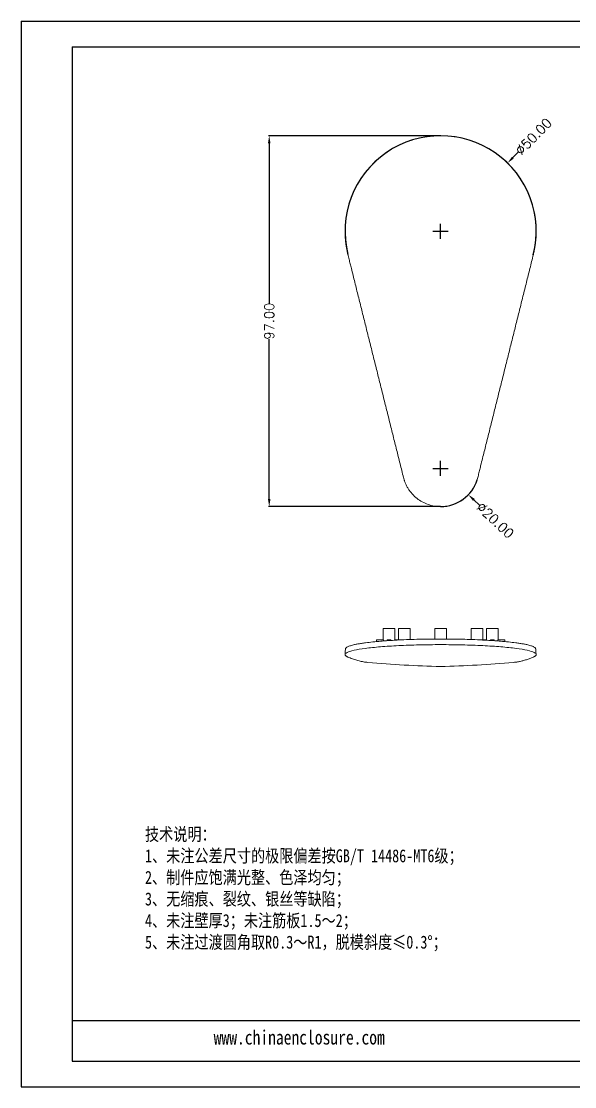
# Model space of a CAD drawing. Header units: inches. Extents: x -1125 to 2189, y 556 to 1115.
# Drawn here: x -1124.6 to -979.9, y 556.7 to 835.4 of the extents above; entities that cross this region are included whole.
import ezdxf

# ---------------------------------------------------------------- set-up
doc = ezdxf.new("R2010")
doc.units = ezdxf.units.IN
doc.layers.add('文字', color=81, linetype='Continuous')
doc.styles.get("Standard").update_dxf_attribs({"font": 'txt', "bigfont": 'gbcbig.shx'})
doc.styles.add('宋体', font='', dxfattribs={"width": 0.8, "height": 3.5})
doc.styles.get('宋体').set_extended_font_data('SimSun')
doc.dimstyles.new('2.5', dxfattribs={"dimtxt": 2.5, "dimasz": 2, "dimexe": 0.18, "dimexo": 0.0625, "dimgap": 0.09, "dimtad": 0, "dimzin": 0, "dimdsep": 46, "dimtxsty": 'Standard', "dimcen": 2, "dimclrd": 3, "dimclre": 3, "dimclrt": 256, "dimadec": 0, "dimazin": 0, "dimtfac": 1, "dimtofl": 0, "dimtmove": 0, "dimatfit": 3, "dimfxl": 1, "dimtolj": 1, "dimtzin": 0, "dimarcsym": 0})

# ---------------------------------------------------------------- blocks, each defined once
blk = doc.blocks.new('*D95')
at = {"color": 3, "lineweight": -2}
for p, q in [((-1015.01, 805.48), (-1059.95, 805.48)), ((-1059.77, 803.48), (-1059.77, 761.65)), ((-1059.77, 710.48), (-1059.77, 752.31)), ((-1015.01, 708.48), (-1059.95, 708.48))]:
    blk.add_line(p, q, dxfattribs=at)
at = {"color": 3}
for points in [[(-1060.1, 803.48), (-1059.43, 803.48), (-1059.77, 805.48)], [(-1060.1, 710.48), (-1059.43, 710.48), (-1059.77, 708.48)]]:
    blk.add_solid(points, dxfattribs=at)
at = {"layer": 'Defpoints', "color": 0}
for p in [(-1059.77, 805.48), (-1014.95, 805.48), (-1014.95, 708.48)]:
    blk.add_point(p, dxfattribs=at)
at = {"insert": (-1059.77, 756.98), "char_height": 2.5, "attachment_point": 5, "rotation": 90}
blk.add_mtext('\\A1;97.00', dxfattribs=at)
blk = doc.blocks.new('*D97')
at = {"color": 3, "lineweight": -2}
for p, q in [((-994.66, 801.2), (-996.06, 799.77)), ((-1016.95, 780.48), (-1012.95, 780.48)), ((-1014.95, 778.48), (-1014.95, 782.48))]:
    blk.add_line(p, q, dxfattribs=at)
at = {"color": 3}
blk.add_solid([(-996.29, 800), (-995.82, 799.53), (-997.45, 798.34)], dxfattribs=at)
at = {"layer": 'Defpoints', "color": 0}
for p in [(-997.45, 798.34), (-1032.44, 762.62)]:
    blk.add_point(p, dxfattribs=at)
at = {"insert": (-990.66, 805.28), "char_height": 2.5, "attachment_point": 5, "rotation": 45.5912}
blk.add_mtext('\\A1;∅50.00', dxfattribs=at)
blk = doc.blocks.new('*D98')
at = {"color": 3, "lineweight": -2}
for p, q in [((-1014.95, 716.48), (-1014.95, 720.48)), ((-1016.95, 718.48), (-1012.95, 718.48)), ((-1004.8, 708.84), (-1006.25, 710.21))]:
    blk.add_line(p, q, dxfattribs=at)
at = {"color": 3}
blk.add_solid([(-1006.02, 710.46), (-1006.48, 709.97), (-1007.7, 711.59)], dxfattribs=at)
at = {"layer": 'Defpoints', "color": 0}
for p in [(-1022.2, 725.37), (-1007.7, 711.59)]:
    blk.add_point(p, dxfattribs=at)
at = {"insert": (-1000.66, 704.9), "char_height": 2.5, "attachment_point": 5, "rotation": 316.4649}
blk.add_mtext('\\A1;∅20.00', dxfattribs=at)

msp = doc.modelspace()

# ---------------------------------------------------------------- linework, layer by layer
for p, q in [((-1124.591, 835.418), (-730.441, 835.418)), ((-1124.591, 835.418), (-1124.591, 556.726)), ((-1111.32, 828.782), (-737.077, 828.782)), ((-1111.32, 828.782), (-1111.32, 563.361)), ((-975.955, 573.978), (-1111.32, 573.978)), ((-1111.32, 563.361), (-737.077, 563.361)), ((-1124.591, 556.726), (-730.441, 556.726))]:
    msp.add_line(p, q)
at = {"color": 7, "linetype": 'Continuous', "lineweight": 15}
for p, q in [((-1029.949, 676.602), (-1029.949, 673.602)), ((-1029.949, 676.602), (-1028.449, 676.602)), ((-1028.449, 676.602), (-1026.949, 676.602)), ((-1026.949, 673.602), (-1026.949, 676.602)), ((-1025.949, 676.602), (-1025.949, 673.602)), ((-1025.949, 676.602), (-1024.449, 676.602)), ((-1024.449, 676.602), (-1022.949, 676.602)), ((-1022.949, 673.698), (-1022.949, 676.602)), ((-1016.449, 676.602), (-1016.449, 673.826)), ((-1016.449, 676.602), (-1014.949, 676.602)), ((-1014.949, 676.602), (-1013.449, 676.602)), ((-1013.449, 673.826), (-1013.449, 676.602)), ((-1006.949, 676.602), (-1006.949, 673.698)), ((-1005.449, 676.602), (-1006.949, 676.602)), ((-1003.949, 676.602), (-1005.449, 676.602)), ((-1003.949, 673.602), (-1003.949, 676.602)), ((-1002.949, 676.602), (-1002.949, 673.602)), ((-1001.449, 676.602), (-1002.949, 676.602)), ((-999.949, 676.602), (-1001.449, 676.602)), ((-999.949, 673.602), (-999.949, 676.602)), ((-1031.699, 673.164), (-1031.699, 673.602)), ((-1029.864, 673.602), (-1031.699, 673.602)), ((-1029.864, 673.323), (-1029.864, 673.602)), ((-1027.949, 673.602), (-1028.949, 673.602)), ((-1028.949, 673.392), (-1028.949, 673.602)), ((-1027.949, 673.457), (-1027.949, 673.602)), ((-1027.035, 673.602), (-1027.035, 673.512)), ((-1025.274, 673.602), (-1027.035, 673.602)), ((-1002.864, 673.602), (-1004.627, 673.602)), ((-1002.864, 673.602), (-1002.864, 673.512)), ((-1001.949, 673.457), (-1001.949, 673.602)), ((-1000.949, 673.602), (-1001.949, 673.602)), ((-1000.949, 673.392), (-1000.949, 673.602)), ((-1000.035, 673.323), (-1000.035, 673.602)), ((-998.199, 673.602), (-1000.035, 673.602)), ((-998.199, 673.164), (-998.199, 673.602))]:
    msp.add_line(p, q, dxfattribs=at)
at = {"color": 7, "linetype": 'Continuous', "lineweight": 15, "flags": 128}
for points in [[(-1039.803, 671.258), (-1039.876, 670.515), (-1039.949, 669.773)], [(-989.949, 669.772), (-990.023, 670.515), (-990.096, 671.258)]]:
    msp.add_lwpolyline(points, dxfattribs=at)
for centre, radius, start, end in [((-1014.949, 780.479), 25, 345.77795, 193.9599), ((-1014.949, 718.479), 10, 270, 342.6448)]:
    msp.add_arc(centre, radius, start, end)
at = {"color": 7, "linetype": 'Continuous', "lineweight": 15}
for centre, start, end in [((-1007.309, 975.717), 265.05035, 268.58386), ((-1022.59, 975.717), 271.41614, 274.94962)]:
    msp.add_arc(centre, 309.161, start, end, dxfattribs=at)
for points, knots in [([(-990.692, 774.431), (-990.651, 774.598), (-990.57, 774.931), (-990.462, 775.434), (-990.363, 775.939), (-990.275, 776.446), (-990.197, 776.954), (-990.13, 777.463), (-990.073, 777.974), (-990.027, 778.485), (-989.991, 778.998), (-989.966, 779.511), (-989.93, 780.801), (-990.009, 782.864), (-990.584, 786.614), (-992.088, 791.116), (-995.068, 795.987), (-999.053, 800.053), (-1003.877, 803.134), (-1009.256, 805.045), (-1013.057, 805.479), (-1016.832, 805.48), (-1020.628, 805.047), (-1026.005, 803.141), (-1030.831, 800.065), (-1034.82, 796.001), (-1037.805, 791.129), (-1039.312, 786.626), (-1039.888, 782.878), (-1039.974, 780.673), (-1039.917, 779.097), (-1039.847, 778.155), (-1039.742, 777.217), (-1039.6, 776.282), (-1039.426, 775.352), (-1039.28, 774.738), (-1039.207, 774.431)], [0, 0, 0, 0, 0.0057001, 0.0113959, 0.017088, 0.0227771, 0.0284636, 0.0341482, 0.0398314, 0.0455137, 0.0511958, 0.0568781, 0.0625613, 0.0940354, 0.1252461, 0.1882415, 0.2500092, 0.3129473, 0.3750139, 0.4376181, 0.4999167, 0.5000012, 0.5622304, 0.6247635, 0.6868477, 0.7498029, 0.8116107, 0.8746478, 0.9058169, 0.9372491, 0.947699, 0.9581477, 0.9685987, 0.9790554, 0.9895213, 1, 1, 1, 1]), ([(-1039.207, 774.431), (-1039.103, 774.015), (-1038.898, 773.195), (-1038.596, 771.981), (-1038.242, 770.563), (-1037.841, 768.955), (-1037.235, 766.526), (-1036.481, 763.499), (-1035.571, 759.85), (-1034.661, 756.199), (-1033.749, 752.545), (-1032.838, 748.888), (-1031.925, 745.229), (-1031.013, 741.57), (-1030.101, 737.912), (-1029.19, 734.26), (-1028.28, 730.611), (-1027.372, 726.967), (-1026.618, 723.946), (-1026.014, 721.521), (-1025.564, 719.716), (-1025.108, 717.887), (-1024.806, 716.677), (-1024.652, 716.06)], [0, 0, 0, 0, 0.0214251, 0.042266, 0.0625282, 0.0944158, 0.1250214, 0.1874831, 0.2499252, 0.3123611, 0.3748066, 0.4372796, 0.4997992, 0.5623704, 0.6249138, 0.6874264, 0.7499235, 0.812418, 0.8749218, 0.9055392, 0.9374458, 0.9680982, 1, 1, 1, 1]), ([(-1005.246, 716.06), (-1005.143, 716.474), (-1004.939, 717.291), (-1004.638, 718.501), (-1004.285, 719.915), (-1003.885, 721.519), (-1003.281, 723.942), (-1002.528, 726.96), (-1001.621, 730.6), (-1000.712, 734.243), (-999.803, 737.89), (-998.893, 741.54), (-997.982, 745.193), (-997.07, 748.85), (-996.158, 752.51), (-995.245, 756.171), (-994.332, 759.831), (-993.421, 763.486), (-992.665, 766.517), (-992.059, 768.95), (-991.607, 770.761), (-991.149, 772.596), (-990.847, 773.81), (-990.692, 774.43)], [0, 0, 0, 0, 0.02139915, 0.04224257, 0.06253195, 0.09442102, 0.12502239, 0.18747411, 0.24989778, 0.3123044, 0.37470614, 0.43711703, 0.49955348, 0.5620342, 0.62457858, 0.68717688, 0.74975025, 0.81230737, 0.87486282, 0.90550376, 0.93742961, 0.96805978, 1, 1, 1, 1]), ([(-1024.652, 716.06), (-1024.625, 715.954), (-1024.57, 715.743), (-1024.474, 715.428), (-1024.369, 715.116), (-1024.252, 714.806), (-1024.062, 714.348), (-1023.774, 713.752), (-1023.354, 713.04), (-1022.876, 712.364), (-1022.166, 711.519), (-1021.15, 710.575), (-1019.76, 709.66), (-1018.235, 708.986), (-1016.619, 708.572), (-1014.956, 708.433), (-1013.292, 708.57), (-1011.673, 708.982), (-1010.147, 709.655), (-1008.755, 710.57), (-1007.738, 711.513), (-1007.028, 712.358), (-1006.549, 713.034), (-1006.127, 713.746), (-1005.805, 714.411), (-1005.566, 715.009), (-1005.387, 715.53), (-1005.293, 715.884), (-1005.246, 716.06)], [0, 0, 0, 0, 0.0124058, 0.0248489, 0.0373412, 0.0498944, 0.0625204, 0.0936531, 0.1249987, 0.156224, 0.1875581, 0.2499363, 0.3124815, 0.3748313, 0.4373208, 0.4997499, 0.562188, 0.6246861, 0.6872876, 0.7496286, 0.8122371, 0.843483, 0.8746211, 0.9060971, 0.937359, 0.9584019, 0.9792639, 1, 1, 1, 1]), ([(-990.692, 669.114), (-990.651, 669.132), (-990.57, 669.169), (-990.462, 669.223), (-990.363, 669.278), (-990.275, 669.333), (-990.197, 669.388), (-990.13, 669.443), (-990.073, 669.498), (-990.027, 669.553), (-989.991, 669.608), (-989.966, 669.662), (-989.93, 669.8), (-990.009, 670.019), (-990.584, 670.415), (-992.088, 670.885), (-995.068, 671.389), (-999.053, 671.808), (-1003.877, 672.123), (-1009.256, 672.318), (-1013.057, 672.363), (-1016.832, 672.363), (-1020.628, 672.319), (-1026.005, 672.124), (-1030.831, 671.809), (-1034.82, 671.391), (-1037.805, 670.886), (-1039.312, 670.416), (-1039.888, 670.021), (-1039.974, 669.787), (-1039.917, 669.618), (-1039.847, 669.517), (-1039.742, 669.416), (-1039.6, 669.315), (-1039.426, 669.215), (-1039.28, 669.148), (-1039.207, 669.114)], [0, 0, 0, 0, 0.0057001, 0.0113959, 0.017088, 0.0227771, 0.0284636, 0.0341482, 0.0398314, 0.0455137, 0.0511958, 0.0568781, 0.0625613, 0.0940354, 0.1252461, 0.1882415, 0.2500092, 0.3129473, 0.3750139, 0.4376181, 0.4999167, 0.5000012, 0.5622304, 0.6247635, 0.6868477, 0.7498029, 0.8116107, 0.8746478, 0.9058169, 0.9372491, 0.947699, 0.9581477, 0.9685987, 0.9790554, 0.9895213, 1, 1, 1, 1]), ([(-990.11, 671.258), (-990.113, 671.306), (-990.119, 671.422), (-990.294, 671.601), (-990.663, 671.83), (-991.326, 672.085), (-992.26, 672.329), (-993.258, 672.531), (-994.228, 672.695), (-995.505, 672.879), (-997.16, 673.074), (-999.029, 673.249), (-1000.785, 673.384), (-1002.364, 673.487), (-1004.294, 673.593), (-1006.612, 673.693), (-1009.333, 673.774), (-1012.121, 673.824), (-1014.941, 673.84), (-1017.759, 673.824), (-1020.545, 673.775), (-1023.264, 673.694), (-1025.582, 673.595), (-1027.513, 673.489), (-1029.093, 673.385), (-1030.852, 673.25), (-1032.723, 673.076), (-1034.381, 672.88), (-1035.66, 672.697), (-1036.632, 672.533), (-1037.632, 672.331), (-1038.568, 672.086), (-1039.232, 671.831), (-1039.603, 671.603), (-1039.779, 671.423), (-1039.786, 671.307), (-1039.789, 671.258)], [0, 0, 0, 0, 0.0175737, 0.0417476, 0.065795, 0.1024868, 0.1387873, 0.162795, 0.1866534, 0.2103701, 0.2469663, 0.2832903, 0.307372, 0.3313462, 0.3552173, 0.3915339, 0.4277468, 0.463871, 0.4999207, 0.5359359, 0.5720255, 0.6082033, 0.6444842, 0.6683672, 0.6923519, 0.7164442, 0.752784, 0.7893959, 0.8131335, 0.8370112, 0.8610385, 0.8973687, 0.9340909, 0.9581108, 0.9822566, 1, 1, 1, 1]), ([(-1039.207, 669.114), (-1038.817, 668.952), (-1038.039, 668.628), (-1036.875, 668.248), (-1035.712, 667.957), (-1034.749, 667.777), (-1034.171, 667.735), (-1033.982, 667.721)], [0, 0, 0, 0, 0.2244757, 0.4475215, 0.6693731, 0.8916588, 1, 1, 1, 1]), ([(-995.916, 667.715), (-995.701, 667.734), (-995.18, 667.78), (-994.354, 667.926), (-993.437, 668.138), (-992.521, 668.409), (-991.606, 668.729), (-990.997, 668.986), (-990.692, 669.114)], [0, 0, 0, 0, 0.1231344, 0.298489, 0.4738164, 0.6491591, 0.8245455, 1, 1, 1, 1])]:
    msp.add_open_spline(points, degree=3, knots=knots, dxfattribs=at)

# ---------------------------------------------------------------- texts
at = {"layer": '文字', "color": 0, "attachment_point": 1, "style": '宋体'}
for s, insert, char_height, width in [('{\\H1.111x;技术说明：\\P1、未注公差尺寸的极限偏差按GB/T 14486-MT6级；\\P2、制件应饱满光整、色泽均匀；\\P3、无缩痕、裂纹、银丝等缺陷；\\P4、未注壁厚3；未注筋板1.5～2；\\P5、未注过渡圆角取R0.3～R1，脱模斜度≤0.3%%D；}', (-1092.254, 624.466), 3.04819, 144.6859), ('www.chinaenclosure.com', (-1074.29, 571.498), 3.73712, 65.6577)]:
    msp.add_mtext(s, dxfattribs=dict(at, insert=insert, char_height=char_height, width=width))

# ---------------------------------------------------------------- dimensions: what is measured, and where the dimension line sits
for p1, p2, picture, middle in [((-1032.443, 762.62), (-997.455, 798.338), '*D97', (-990.656, 805.278)), ((-1022.199, 725.367), (-1007.7, 711.591), '*D98', (-1000.657, 704.9))]:
    dim = msp.add_diameter_dim_2p(p1=p1, p2=p2, dimstyle='2.5')
    dim.commit()
    dim.dimension.update_dxf_attribs({"geometry": picture, "text_midpoint": middle})
dim = msp.add_linear_dim(base=(-1059.766, 805.479), p1=(-1014.949, 708.479), p2=(-1014.949, 805.479), angle=90, dimstyle='2.5')
dim.commit()
dim.dimension.update_dxf_attribs({"geometry": '*D95', "text_midpoint": (-1059.766, 756.979), "dimtype": 160})

doc.saveas('drawing.dxf')
